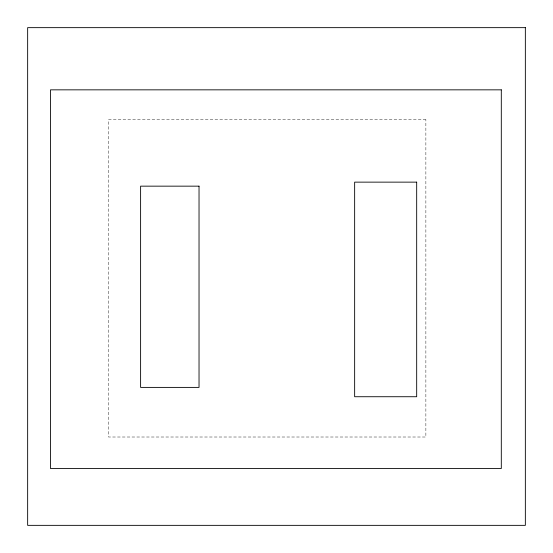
<?xml version="1.0" encoding="UTF-8"?>
<svg xmlns="http://www.w3.org/2000/svg" width="553" height="553" viewBox="0 0 553 553"><rect width="100%" height="100%" fill="white"/><g stroke="black" fill="none" stroke-linecap="round" stroke-linejoin="round"><path stroke-width="0.41" stroke-dasharray="2.77 2.07" d="M425.872 119.635L108.499 119.635L108.499 437.008L425.872 437.008L425.872 119.635"/><path stroke-width="0.83" d="M525.35 27.65L27.65 27.65L27.65 525.35L525.35 525.35L525.35 27.65M501.301 89.842L50.489 89.842L50.489 468.522L501.301 468.522L501.301 89.842M416.679 182.137L354.646 182.137L354.646 396.729L416.679 396.729L416.679 182.137M199.032 186.154L140.607 186.154L140.607 387.397L199.032 387.397L199.032 186.154"/></g></svg>
